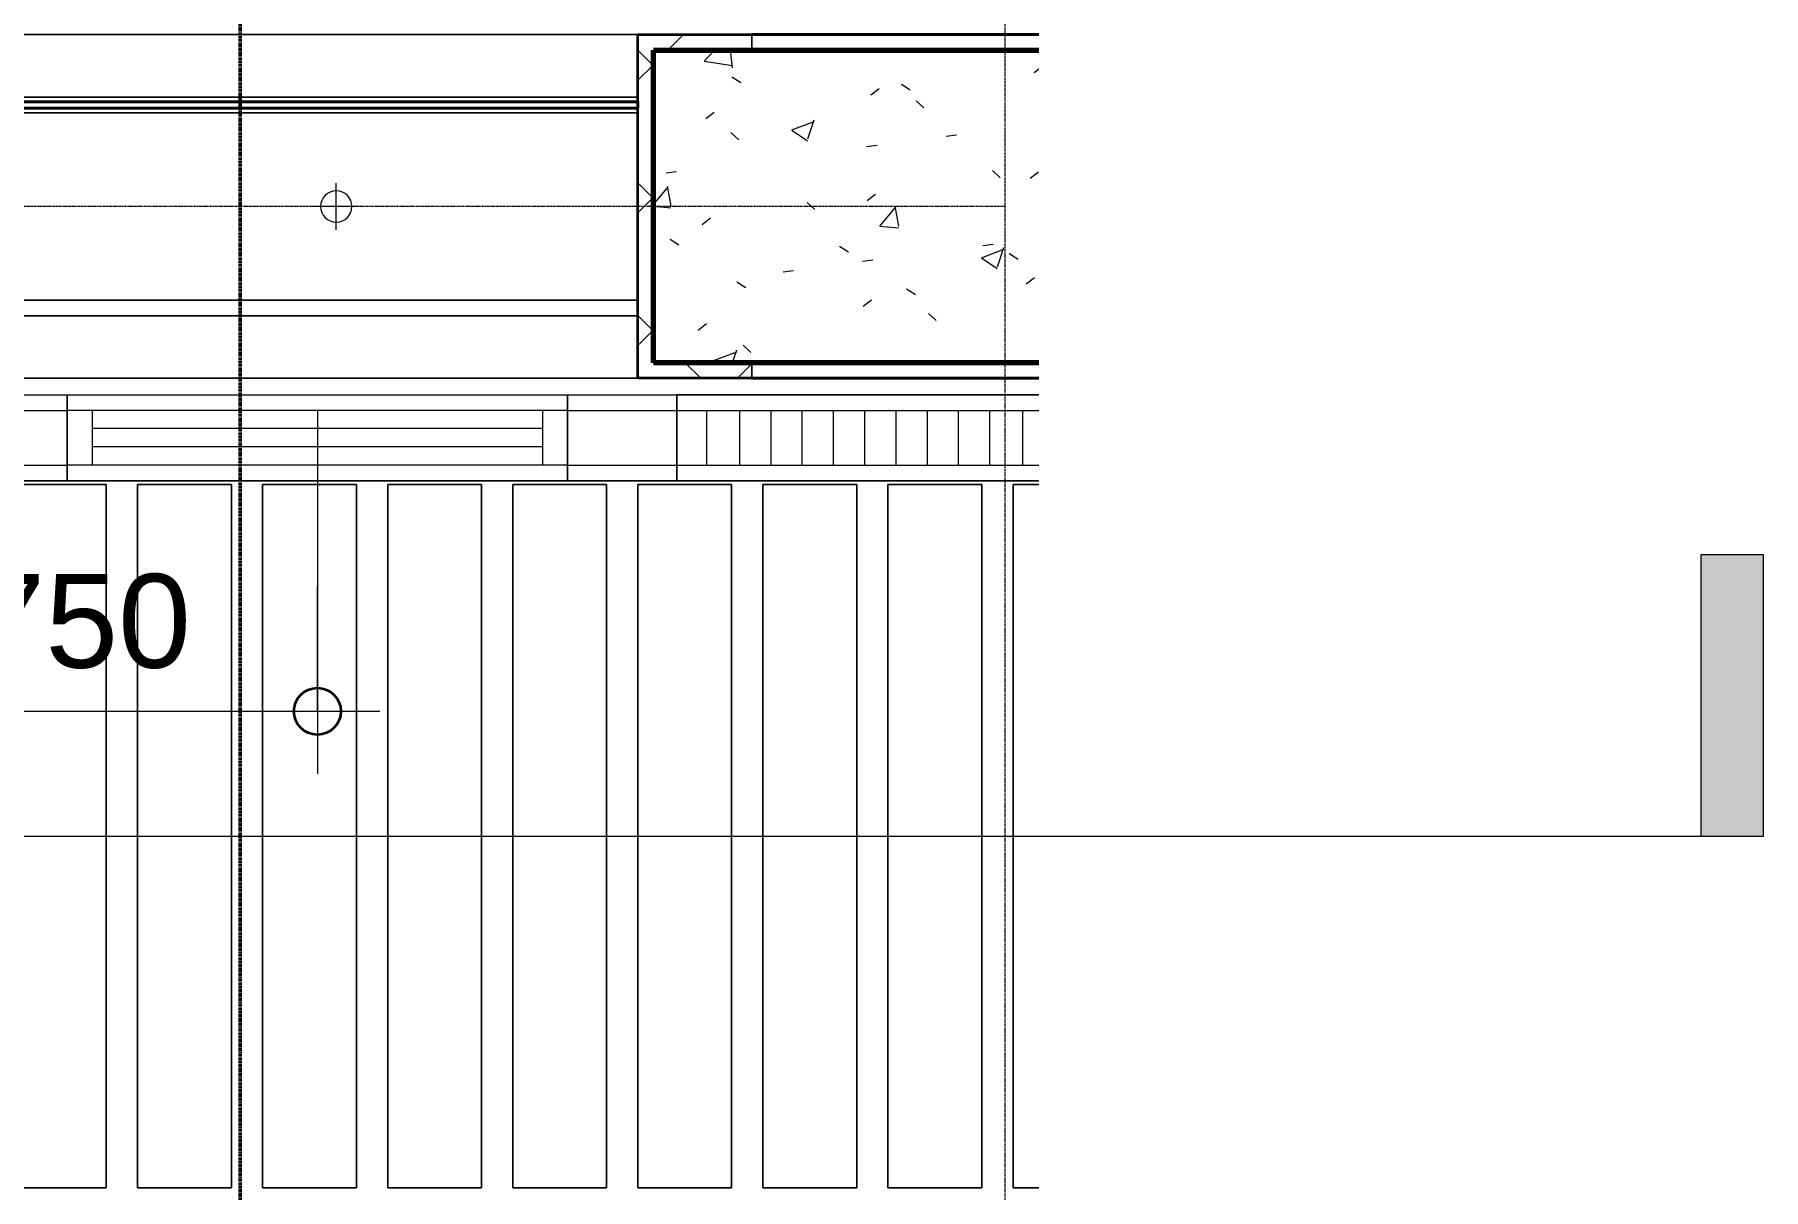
# Model space of a CAD drawing. Header units: millimetres. Extents: x -853228 to -774636, y -17776 to 22455.
# Drawn here: x -781987 to -776457, y 434 to 4129 of the extents above; entities that cross this region are included whole.
import ezdxf

# ---------------------------------------------------------------- set-up
doc = ezdxf.new("R2010")
doc.units = ezdxf.units.MM
doc.linetypes.add('DPA_Grid _ Level 100', pattern=[10, 5.5, -1.6, 1.3, -1.6])
doc.linetypes.add('DPA_Hidden 50', pattern=[3, 2, -1])
for name, color, linetype, lineweight in [('A-ANNO-DIMS', 1, 'Continuous', 9), ('A-ANNO-DIMS-100', 1, 'Continuous', 9), ('A-ANNO-NOTE', 3, 'Continuous', 25), ('A-COLS', 5, 'Continuous', 70), ('A-COLS-E', 1, 'Continuous', 35), ('A-DETL', 1, 'Continuous', 70), ('A-DETL-GENF', 2, 'Continuous', 35), ('A-GLAZ-CURT', 2, 'Continuous', 9), ('A-WALL', 5, 'Continuous', 35), ('A-WALL-FNSH', 2, 'Continuous', 35), ('A-WALL-PATT', 1, 'Continuous', 35), ('E-LITE-EQPM', 2, 'Continuous', 35), ('G-ANNO-SECL', 3, 'Continuous', 9), ('I-WALL-E', 2, 'Continuous', 35), ('S-GRID', 251, 'Continuous', 9), ('WALL-E', 2, 'Continuous', 35)]:
    doc.layers.add(name, color=color, linetype=linetype, lineweight=lineweight)
doc.styles.add('Arial_2', font='arial.ttf', dxfattribs={"height": 300})
doc.dimstyles.new('DPA-DIM-3_0_C-C', dxfattribs={"dimscale": 304.8, "dimtxt": 306.07782, "dimasz": 0.492126, "dimexe": 0.656168, "dimexo": 0.0625, "dimgap": 0.164042, "dimtad": 1, "dimdec": 0, "dimzin": 0, "dimdsep": 46, "dimtxsty": 'Arial_2', "dimblk1": 'DOTBLANK', "dimblk2": 'DOTBLANK', "dimsah": 1, "dimcen": 0.09, "dimdle": 0.656168, "dimadec": 8, "dimazin": 0, "dimtfac": 1, "dimtdec": 4, "dimtix": 1, "dimtmove": 0, "dimatfit": 3, "dimfxl": 1.312336, "dimfxlon": 1, "dimtvp": 1, "dimtolj": 1, "dimtzin": 0, "dimarcsym": 2})
pattern_1 = [(45, (0, 0), (-212.13203, 212.13203), []), (135, (0, 0), (-212.13203, -212.13203), [])]

# ---------------------------------------------------------------- blocks, each defined once
blk = doc.blocks.new('DPA_CP_Metal Ceiling Panel - Vertical Panel with Gap-V8-4281-01 ENLARGED LOWER PLATFORM LEVEL - REFLECTED CEILING PLAN - SHEET 2')
at = {"layer": 'A-GLAZ-CURT'}
for p, q in [((-778857.4, 2689), (-778857.4, 439)), ((-778775, 2689), (-778857.4, 2689)), ((-778775, 2689), (-778857.4, 2689)), ((-778857.4, 2689), (-778857.4, 439)), ((-778857.4, 439), (-778857.4, 2689)), ((-778857.4, 2689), (-778775, 2689)), ((-778775, 439), (-778857.4, 439)), ((-778857.4, 439), (-778775, 439)), ((-778775, 439), (-778857.4, 439))]:
    blk.add_line(p, q, dxfattribs=at)
blk = doc.blocks.new('DPA_CP_Metal Ceiling Panel - Vertical Panel with Gap-11114031-4281-01 ENLARGED LOWER PLATFORM LEVEL - REFLECTED CEILING PLAN - SHEET 2')
at = {"layer": 'A-GLAZ-CURT'}
for p, q in [((-785007.4, 2689), (-785007.4, 439)), ((-784707.4, 2689), (-785007.4, 2689)), ((-784707.4, 2689), (-785007.4, 2689)), ((-785007.4, 2689), (-785007.4, 439)), ((-785007.4, 439), (-785007.4, 2689)), ((-785007.4, 2689), (-784707.4, 2689)), ((-784707.4, 2689), (-784707.4, 439)), ((-784707.4, 439), (-784707.4, 2689)), ((-784707.4, 2689), (-784707.4, 439)), ((-784707.4, 439), (-785007.4, 439)), ((-785007.4, 439), (-784707.4, 439)), ((-784707.4, 439), (-785007.4, 439))]:
    blk.add_line(p, q, dxfattribs=at)
blk = doc.blocks.new('System Panel - DPA-AR_Metal Ceiling Rectangular Panel-V16-4281-01 ENLARGED LOWER PLATFORM LEVEL - REFLECTED CEILING PLAN - SHEET 2')
at = {"layer": 'A-GLAZ-CURT'}
for p, q in [((-814257.4, 4129), (-816382.4, 4129)), ((-816382.4, 4129), (-816382.4, 3929)), ((-816382.4, 3929), (-816382.4, 4129)), ((-816382.4, 4129), (-814257.4, 4129)), ((-814257.4, 3929), (-814257.4, 4129)), ((-814257.4, 4129), (-814257.4, 3929)), ((-816382.4, 3929), (-814257.4, 3929)), ((-814257.4, 3929), (-816382.4, 3929))]:
    blk.add_line(p, q, dxfattribs=at)
blk = doc.blocks.new('System Panel - DPA-AR_Metal Ceiling Rectangular Panel-V18-4281-01 ENLARGED LOWER PLATFORM LEVEL - REFLECTED CEILING PLAN - SHEET 2')
at = {"layer": 'A-GLAZ-CURT'}
for p, q in [((-814257.4, 3879), (-816382.4, 3879)), ((-816382.4, 3879), (-816382.4, 3279)), ((-816382.4, 3279), (-816382.4, 3879)), ((-816382.4, 3879), (-814257.4, 3879)), ((-814257.4, 3279), (-814257.4, 3879)), ((-814257.4, 3879), (-814257.4, 3279)), ((-816382.4, 3279), (-814257.4, 3279)), ((-814257.4, 3279), (-816382.4, 3279))]:
    blk.add_line(p, q, dxfattribs=at)
blk = doc.blocks.new('LGF_DL_SAA_LowPower_DL1a - LGF_DL_SAA_LowPower_DL1a-8832329-4281-01 ENLARGED LOWER PLATFORM LEVEL - REFLECTED CEILING PLAN - SHEET 2')
at = {"layer": 'A-DETL-GENF', "lineweight": 9}
for p, q in [((0, 75), (0, -75)), ((72.5, 0), (-72.5, 0))]:
    blk.add_line(p, q, dxfattribs=at)
blk.add_circle((0, 0), 50, dxfattribs=at)
blk = doc.blocks.new('DPA_CP_Metal Ceiling Luminaire2 - Linear Luminaire-V43-4281-01 ENLARGED LOWER PLATFORM LEVEL - REFLECTED CEILING PLAN - SHEET 2')
at = {"layer": 'A-GLAZ-CURT'}
for p, q in [((-779932.4, 151.5), (-779932.4, 426.5)), ((-779932.4, 426.5), (-778775, 426.5)), ((-779932.4, 426.5), (-779932.4, 151.5)), ((-778775, 426.5), (-779932.4, 426.5)), ((-779932.4, 426.5), (-778775, 426.5)), ((-779932.4, 389), (-779932.4, 151.5)), ((-779932.4, 376.5), (-778775, 376.5)), ((-779932.4, 201.5), (-778775, 201.5)), ((-778775, 151.5), (-779932.4, 151.5)), ((-778775, 151.5), (-779932.4, 151.5)), ((-779932.4, 151.5), (-778775, 151.5))]:
    blk.add_line(p, q, dxfattribs=at)
at = {"layer": 'A-GLAZ-CURT', "linetype": 'DPA_Hidden 50'}
for p, q in [((-779837.4, 376.5), (-779837.4, 201.5)), ((-779732.4, 376.5), (-779732.4, 201.5)), ((-779632.4, 376.5), (-779632.4, 201.5)), ((-779532.4, 376.5), (-779532.4, 201.5)), ((-779432.4, 376.5), (-779432.4, 201.5)), ((-779332.4, 376.5), (-779332.4, 201.5)), ((-779232.4, 376.5), (-779232.4, 201.5)), ((-779132.4, 376.5), (-779132.4, 201.5)), ((-779032.4, 376.5), (-779032.4, 201.5)), ((-778932.4, 376.5), (-778932.4, 201.5)), ((-778827.4, 376.5), (-778827.4, 201.5))]:
    blk.add_line(p, q, dxfattribs=at)
blk = doc.blocks.new('DPA_CP_Metal Ceiling Air Supply1 - Linear Diffuser Air Supply-12404980-4281-01 ENLARGED LOWER PLATFORM LEVEL - REFLECTED CEILING PLAN - SHEET 2')
at = {"layer": 'A-GLAZ-CURT'}
for p, q in [((-788882.4, 2701.5), (-788882.4, 2976.5)), ((-788882.4, 2976.5), (-787282.4, 2976.5)), ((-788882.4, 2701.5), (-788882.4, 2976.5)), ((-788882.4, 2976.5), (-787282.4, 2976.5)), ((-788882.4, 2976.5), (-787282.4, 2976.5)), ((-788882.4, 2701.5), (-788882.4, 2976.5)), ((-787282.4, 2701.5), (-787282.4, 2976.5)), ((-787282.4, 2976.5), (-787282.4, 2701.5)), ((-787282.4, 2976.5), (-787282.4, 2701.5)), ((-787282.4, 2926.5), (-788882.4, 2926.5)), ((-788802.4, 2926.5), (-788802.4, 2751.5)), ((-787362.4, 2926.5), (-787362.4, 2751.5)), ((-787282.4, 2751.5), (-788882.4, 2751.5)), ((-788882.4, 2701.5), (-787282.4, 2701.5)), ((-787282.4, 2701.5), (-788882.4, 2701.5)), ((-787282.4, 2701.5), (-788882.4, 2701.5))]:
    blk.add_line(p, q, dxfattribs=at)
at = {"layer": 'A-GLAZ-CURT', "linetype": 'DPA_Hidden 50'}
for p, q in [((-787362.4, 2868.2), (-788802.4, 2868.2)), ((-787362.4, 2809.9), (-788802.4, 2809.9))]:
    blk.add_line(p, q, dxfattribs=at)
blk = doc.blocks.new('DPA_CP_Metal Ceiling Panel1 - Horizontal with Gap-16028279-4281-01 ENLARGED LOWER PLATFORM LEVEL - REFLECTED CEILING PLAN - SHEET 2')
at = {"layer": 'A-GLAZ-CURT'}
for p, q in [((-787282.4, 2701.5), (-787282.4, 2976.5)), ((-787282.4, 2701.5), (-787282.4, 2976.5)), ((-787282.4, 2976.5), (-786932.4, 2976.5)), ((-787282.4, 2976.5), (-786932.4, 2976.5)), ((-787282.4, 2701.5), (-787282.4, 2976.5)), ((-786932.4, 2701.5), (-786932.4, 2976.5)), ((-786932.4, 2976.5), (-786932.4, 2701.5)), ((-786932.4, 2976.5), (-786932.4, 2701.5)), ((-787282.4, 2926.5), (-786932.4, 2926.5)), ((-787282.4, 2751.5), (-786932.4, 2751.5)), ((-787282.4, 2701.5), (-786932.4, 2701.5)), ((-786932.4, 2701.5), (-787282.4, 2701.5)), ((-786932.4, 2701.5), (-787282.4, 2701.5))]:
    blk.add_line(p, q, dxfattribs=at)
blk = doc.blocks.new('DIMBLOCK53-4281-01 ENLARGED LOWER PLATFORM LEVEL - REFLECTED CEILING PLAN - SHEET 2')
at = {"layer": 'A-ANNO-DIMS-100'}
for p, q in [((-782832.4, 2363.5), (-782832.4, 1763.5)), ((-782832.4, 1963.5), (-782832.4, 2363.5)), ((-781082.4, 2363.5), (-781082.4, 1763.5)), ((-781082.4, 1963.5), (-781082.4, 2363.5)), ((-782832.4, 1963.5), (-780882.4, 1963.5))]:
    blk.add_line(p, q, dxfattribs=at)
at = {"layer": 'A-ANNO-DIMS-100', "lineweight": 35}
for centre in [(-782832.4, 1963.5), (-781082.4, 1963.5)]:
    blk.add_circle(centre, 75, dxfattribs=at)
at = {"layer": 'A-ANNO-DIMS-100', "color": 0, "insert": (-782418.8, 2403), "char_height": 300, "width": 1107.531, "attachment_point": 1, "line_spacing_factor": 0.941778, "style": 'Arial_2'}
blk.add_mtext('1750', dxfattribs=at)
blk = doc.blocks.new('_DotBlank')
at = {"color": 0, "linetype": 'ByBlock', "lineweight": -2}
blk.add_line((-0.5, 0), (-1, 0), dxfattribs=at)
blk.add_circle((0, 0), 0.5, dxfattribs=at)
blk = doc.blocks.new('DPA_AN_Section Line - UP-Left-16605513-4281-01 ENLARGED LOWER PLATFORM LEVEL - REFLECTED CEILING PLAN - SHEET 2')
at = {"layer": 'A-ANNO-NOTE', "lineweight": 9}
blk.add_hatch(color=256, dxfattribs=at).paths.add_polyline_path([(200, 9), (200, 0), (198, 0), (198, 9)])
at = {"layer": 'A-ANNO-NOTE', "lineweight": 18}
for p, q in [((200, 9), (198, 9)), ((198, 9), (198, 0)), ((200, 0), (200, 9)), ((198, 0), (200, 0))]:
    blk.add_line(p, q, dxfattribs=at)
at = {"layer": 'A-ANNO-NOTE', "lineweight": 9}
blk.add_line((7.5, 0), (200, 0), dxfattribs=at)

msp = doc.modelspace()

# ---------------------------------------------------------------- hatches: boundary and pattern name
at = {"layer": 'A-COLS-E', "lineweight": 9}
h = msp.add_hatch(dxfattribs=at)
h.set_pattern_fill('FP_1', color=256, style=0, pattern_type=2)
h.set_pattern_definition([(50, (0, 0), (728.7365, -63.7558), [76.2, -838.2]), (355, (0, 0), (-140.9716, 764.2276), [60.96, -670.56]), (100.451, (60.7, -5.3), (587.77, 700.46675), [64.76, -712.36]), (46.184, (0, 203.2), (1084.3162, -168.171), [114.3, -1257.3]), (96.636, (90.4, 189.2), (949.6099, 989.7098), [97.14, -1068.54]), (351.184, (0, 203.2), (949.6206, 989.7012), [91.44, -1005.84]), (21, (101.6, 152.4), (606.45787, -409.06057), [76.2, -838.2]), (326, (101.6, 152.4), (247.20834, 736.7529), [60.96, -670.56]), (71.451, (152.14, 118.3), (853.66825, 327.6855), [64.76, -712.36]), (37.5, (0, 0), (12.35469, 338.22012), [33.528, -628.904, 33.528, -647.192, -673.1]), (37.5, (0, 0), (12.35469, 338.22012), [-1343.152, 33.528, -639.572]), (7.5, (0, 0), (267.27887, 400.72213), [33.528, -354.584, 33.528, -613.664, -256.54]), (7.5, (0, 0), (267.27887, 400.72213), [-1035.304, 33.528, -223.012]), (327.5, (-226.57, 0), (542.36333, -22.91534), [33.528, -220.472, 33.528, -758.952, -1051.56]), (327.5, (-226.57, 0), (542.36333, -22.91534), [-1046.48, 33.528, -1018.032]), (317.5, (-328.17, 0), (592.51696, 101.7071), [33.528, -296.672, 33.528, -492.76, -746.76]), (317.5, (-328.17, 0), (592.51696, 101.7071), [-856.488, 33.528, -713.232])])
h.paths.add_polyline_path([(-778775, 3079), (-778775, 4079), (-780007.4, 4079), (-780007.4, 3079)])
at = {"layer": 'A-WALL-PATT', "lineweight": 9}
h = msp.add_hatch(dxfattribs=at)
h.set_pattern_fill('FP_3', color=256, style=0, pattern_type=2)
h.set_pattern_definition(pattern_1)
h.paths.add_polyline_path([(-780057.4, 3029), (-780007.4, 3029), (-780007.4, 4129), (-780057.4, 4129), (-780057.4, 3752.5)])
h = msp.add_hatch(dxfattribs=at)
h.set_pattern_fill('FP_3', color=256, style=0, pattern_type=2)
h.set_pattern_definition(pattern_1)
h.paths.add_polyline_path([(-780007.4, 4079), (-779692.3, 4079), (-779692.3, 4129), (-780007.4, 4129)])
h = msp.add_hatch(dxfattribs=at)
h.set_pattern_fill('FP_3', color=256, style=0, pattern_type=2)
h.set_pattern_definition(pattern_1)
h.paths.add_polyline_path([(-779692.3, 3029), (-779692.3, 3079), (-780007.4, 3079), (-780007.4, 3029)])

# ---------------------------------------------------------------- linework, layer by layer
at = {"layer": 'A-COLS'}
for p, q in [((-780007.4, 3079), (-780007.4, 4079)), ((-780007.4, 4079), (-778775, 4079)), ((-778775, 3079), (-780007.4, 3079))]:
    msp.add_line(p, q, dxfattribs=at)
at = {"layer": 'A-DETL', "color": 55, "linetype": 'DPA_Hidden 50', "lineweight": 9}
msp.add_line((-781082.4, 2928.3), (-781082.4, 2028.3), dxfattribs=at)
at = {"layer": 'A-WALL', "lineweight": 9}
for p, q in [((-779692.3, 4129), (-779692.3, 4079)), ((-779692.3, 4079), (-779692.3, 4129)), ((-779692.3, 3079), (-779692.3, 3029)), ((-779692.3, 3029), (-779692.3, 3079))]:
    msp.add_line(p, q, dxfattribs=at)
at = {"layer": 'A-WALL-FNSH', "color": 250}
for p, q in [((-780057.4, 3029), (-780057.4, 4129)), ((-780057.4, 4129), (-780007.4, 4129)), ((-780007.4, 4129), (-779692.3, 4129)), ((-779692.3, 4129), (-778775, 4129)), ((-780007.4, 4079), (-780007.4, 3079)), ((-779692.3, 4079), (-780007.4, 4079)), ((-778775, 4079), (-779692.3, 4079)), ((-780007.4, 3079), (-779692.3, 3079)), ((-779692.3, 3079), (-778775, 3079)), ((-780007.4, 3029), (-780057.4, 3029)), ((-779692.3, 3029), (-780007.4, 3029)), ((-778775, 3029), (-779692.3, 3029))]:
    msp.add_line(p, q, dxfattribs=at)
at = {"layer": 'G-ANNO-SECL', "linetype": 'DPA_Grid _ Level 100', "lineweight": 50}
msp.add_line((-781329.4, 20644), (-781329.4, -16698.9), dxfattribs=at)
at = {"layer": 'I-WALL-E'}
for p, q in [((-784572.4, 3914), (-780057.4, 3914)), ((-780057.4, 3914), (-784572.4, 3914)), ((-784572.4, 3894), (-780057.4, 3894)), ((-780057.4, 3894), (-784572.4, 3894)), ((-780057.4, 3914), (-780057.4, 3894))]:
    msp.add_line(p, q, dxfattribs=at)
at = {"layer": 'S-GRID', "linetype": 'DPA_Grid _ Level 100'}
for p, q in [((-778882.4, -17775.6), (-778882.4, 20540.3)), ((-778882.4, 3579), (-851892.1, 3579))]:
    msp.add_line(p, q, dxfattribs=at)
at = {"layer": 'WALL-E'}
for p, q in [((-778775, 4129), (-779692.3, 4129)), ((-779692.3, 4079), (-778775, 4079)), ((-778775, 3079), (-779692.3, 3079)), ((-779692.3, 3029), (-778775, 3029))]:
    msp.add_line(p, q, dxfattribs=at)

# ---------------------------------------------------------------- block references
at = {"layer": 'A-ANNO-NOTE', "xscale": 100, "yscale": 100, "zscale": 100}
msp.add_blockref('DPA_AN_Section Line - UP-Left-16605513-4281-01 ENLARGED LOWER PLATFORM LEVEL - REFLECTED CEILING PLAN - SHEET 2', (-796457.4, 1564), dxfattribs=at)
at = {"layer": 'A-GLAZ-CURT'}
for name, p in [('System Panel - DPA-AR_Metal Ceiling Rectangular Panel-V16-4281-01 ENLARGED LOWER PLATFORM LEVEL - REFLECTED CEILING PLAN - SHEET 2', (34200, 0)), ('System Panel - DPA-AR_Metal Ceiling Rectangular Panel-V18-4281-01 ENLARGED LOWER PLATFORM LEVEL - REFLECTED CEILING PLAN - SHEET 2', (34200, 0)), ('System Panel - DPA-AR_Metal Ceiling Rectangular Panel-V16-4281-01 ENLARGED LOWER PLATFORM LEVEL - REFLECTED CEILING PLAN - SHEET 2', (34200, -900)), ('DPA_CP_Metal Ceiling Panel1 - Horizontal with Gap-16028279-4281-01 ENLARGED LOWER PLATFORM LEVEL - REFLECTED CEILING PLAN - SHEET 2', (5050, 0)), ('DPA_CP_Metal Ceiling Panel1 - Horizontal with Gap-16028279-4281-01 ENLARGED LOWER PLATFORM LEVEL - REFLECTED CEILING PLAN - SHEET 2', (5050, 0)), ('DPA_CP_Metal Ceiling Panel1 - Horizontal with Gap-16028279-4281-01 ENLARGED LOWER PLATFORM LEVEL - REFLECTED CEILING PLAN - SHEET 2', (5050, 0)), ('DPA_CP_Metal Ceiling Air Supply1 - Linear Diffuser Air Supply-12404980-4281-01 ENLARGED LOWER PLATFORM LEVEL - REFLECTED CEILING PLAN - SHEET 2', (7000, 0)), ('DPA_CP_Metal Ceiling Air Supply1 - Linear Diffuser Air Supply-12404980-4281-01 ENLARGED LOWER PLATFORM LEVEL - REFLECTED CEILING PLAN - SHEET 2', (7000, 0)), ('DPA_CP_Metal Ceiling Air Supply1 - Linear Diffuser Air Supply-12404980-4281-01 ENLARGED LOWER PLATFORM LEVEL - REFLECTED CEILING PLAN - SHEET 2', (7000, 0)), ('DPA_CP_Metal Ceiling Panel1 - Horizontal with Gap-16028279-4281-01 ENLARGED LOWER PLATFORM LEVEL - REFLECTED CEILING PLAN - SHEET 2', (7000, 0)), ('DPA_CP_Metal Ceiling Panel1 - Horizontal with Gap-16028279-4281-01 ENLARGED LOWER PLATFORM LEVEL - REFLECTED CEILING PLAN - SHEET 2', (7000, 0)), ('DPA_CP_Metal Ceiling Panel1 - Horizontal with Gap-16028279-4281-01 ENLARGED LOWER PLATFORM LEVEL - REFLECTED CEILING PLAN - SHEET 2', (7000, 0)), ('DPA_CP_Metal Ceiling Luminaire2 - Linear Luminaire-V43-4281-01 ENLARGED LOWER PLATFORM LEVEL - REFLECTED CEILING PLAN - SHEET 2', (0, 2550)), ('DPA_CP_Metal Ceiling Luminaire2 - Linear Luminaire-V43-4281-01 ENLARGED LOWER PLATFORM LEVEL - REFLECTED CEILING PLAN - SHEET 2', (0, 2550)), ('DPA_CP_Metal Ceiling Luminaire2 - Linear Luminaire-V43-4281-01 ENLARGED LOWER PLATFORM LEVEL - REFLECTED CEILING PLAN - SHEET 2', (0, 2550)), ('DPA_CP_Metal Ceiling Panel - Vertical Panel with Gap-11114031-4281-01 ENLARGED LOWER PLATFORM LEVEL - REFLECTED CEILING PLAN - SHEET 2', (2950, 0)), ('DPA_CP_Metal Ceiling Panel - Vertical Panel with Gap-11114031-4281-01 ENLARGED LOWER PLATFORM LEVEL - REFLECTED CEILING PLAN - SHEET 2', (3350, 0)), ('DPA_CP_Metal Ceiling Panel - Vertical Panel with Gap-11114031-4281-01 ENLARGED LOWER PLATFORM LEVEL - REFLECTED CEILING PLAN - SHEET 2', (3750, 0)), ('DPA_CP_Metal Ceiling Panel - Vertical Panel with Gap-11114031-4281-01 ENLARGED LOWER PLATFORM LEVEL - REFLECTED CEILING PLAN - SHEET 2', (4150, 0)), ('DPA_CP_Metal Ceiling Panel - Vertical Panel with Gap-11114031-4281-01 ENLARGED LOWER PLATFORM LEVEL - REFLECTED CEILING PLAN - SHEET 2', (4550, 0)), ('DPA_CP_Metal Ceiling Panel - Vertical Panel with Gap-11114031-4281-01 ENLARGED LOWER PLATFORM LEVEL - REFLECTED CEILING PLAN - SHEET 2', (4950, 0)), ('DPA_CP_Metal Ceiling Panel - Vertical Panel with Gap-11114031-4281-01 ENLARGED LOWER PLATFORM LEVEL - REFLECTED CEILING PLAN - SHEET 2', (5350, 0)), ('DPA_CP_Metal Ceiling Panel - Vertical Panel with Gap-11114031-4281-01 ENLARGED LOWER PLATFORM LEVEL - REFLECTED CEILING PLAN - SHEET 2', (5750, 0)), ('DPA_CP_Metal Ceiling Panel - Vertical Panel with Gap-V8-4281-01 ENLARGED LOWER PLATFORM LEVEL - REFLECTED CEILING PLAN - SHEET 2', (0, 0))]:
    msp.add_blockref(name, p, dxfattribs=at)
at = {"layer": 'E-LITE-EQPM', "extrusion": (0, 0, -1), "rotation": 180}
msp.add_blockref('LGF_DL_SAA_LowPower_DL1a - LGF_DL_SAA_LowPower_DL1a-8832329-4281-01 ENLARGED LOWER PLATFORM LEVEL - REFLECTED CEILING PLAN - SHEET 2', (781021.9, 3579), dxfattribs=at)

# ---------------------------------------------------------------- dimensions: what is measured, and where the dimension line sits
at = {"layer": 'A-ANNO-DIMS'}
dim = msp.add_linear_dim(base=(-781082.4, 1963.5), p1=(-782832.4, 2363.5), p2=(-781082.4, 2363.5), dimstyle='DPA-DIM-3_0_C-C', override={"dimpost": '<>', "dimfxl": 1750}, dxfattribs=at)
dim.commit()
dim.dimension.update_dxf_attribs({"geometry": 'DIMBLOCK53-4281-01 ENLARGED LOWER PLATFORM LEVEL - REFLECTED CEILING PLAN - SHEET 2', "text_midpoint": (-781957.4, 2166.7)})

doc.saveas('drawing.dxf')
